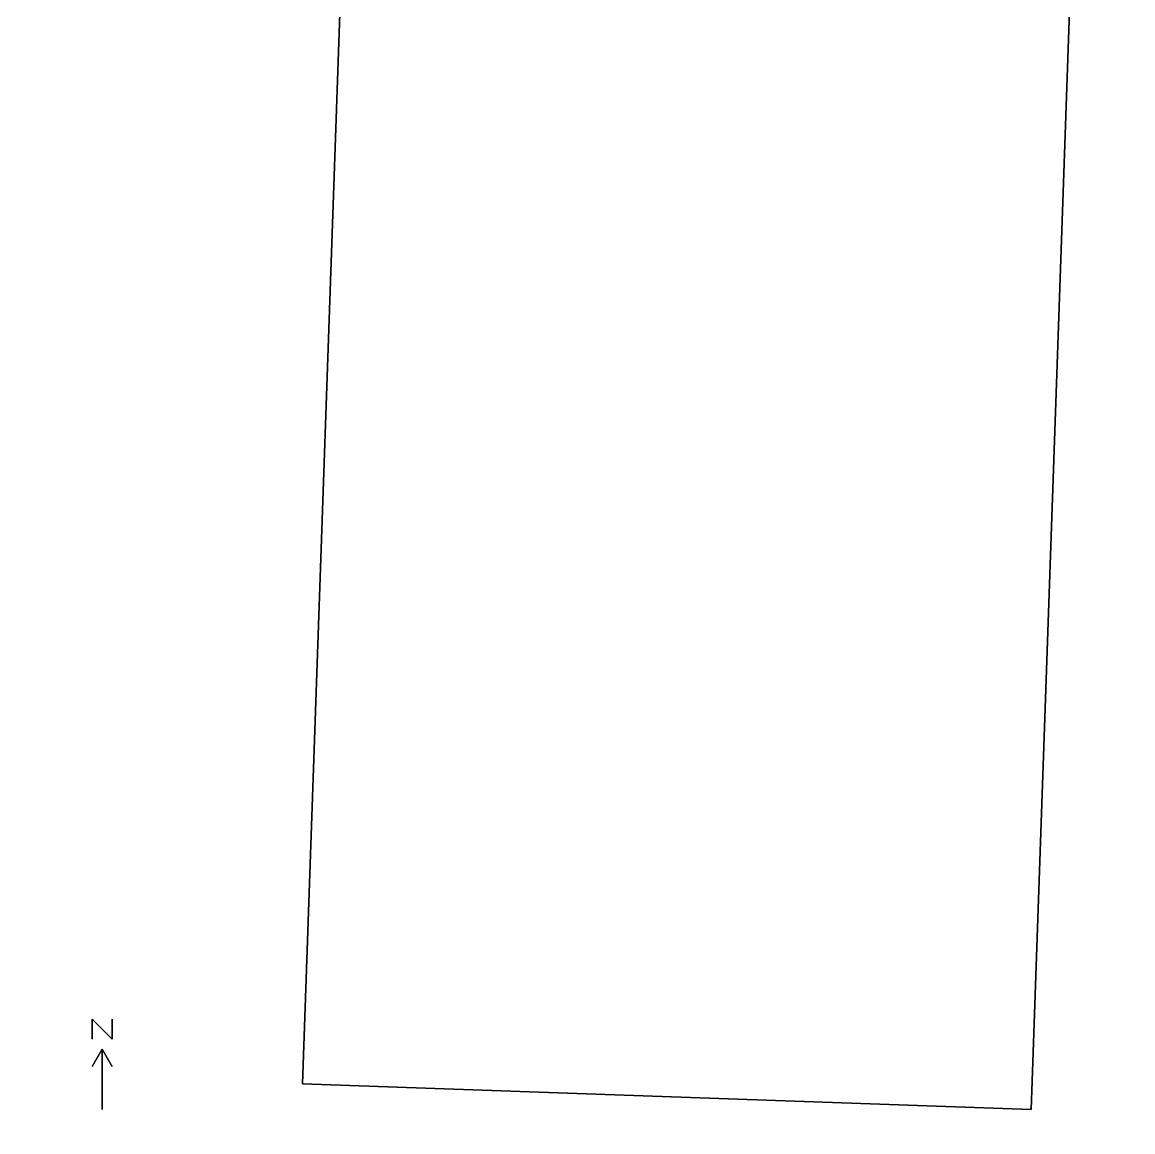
# Model space of a CAD drawing. Header units: metres. Extents: x -88 to 94, y -104 to 108.
# Drawn here: x -88.3 to -32.8, y -104.4 to -49 of the extents above; entities that cross this region are included whole.
import ezdxf

# ---------------------------------------------------------------- set-up
doc = ezdxf.new("R2010")
doc.units = ezdxf.units.M

msp = doc.modelspace()

# ---------------------------------------------------------------- linework, layer by layer
at = {"layer": '1', "color": 3}
for points in [[(-84.77123, -98.78661, 0.1), (-84.77123, -98.78661), (-84.77123, -99.78661), (-84.77123, -99.78661, 0.1)], [(-84.77123, -98.78661, 0.1), (-84.77123, -98.78661), (-83.77123, -99.78661), (-83.77123, -99.78661, 0.1)], [(-83.77123, -98.78661, 0.1), (-83.77123, -98.78661), (-83.77123, -99.78661), (-83.77123, -99.78661, 0.1)], [(-84.27123, -100.28661, 0.1), (-84.27123, -100.28661), (-84.77123, -101.15264), (-84.77123, -101.15264, 0.1)], [(-84.27123, -100.28661, 0.1), (-84.27123, -100.28661), (-84.27123, -103.28661), (-84.27123, -103.28661, 0.1)], [(-84.27123, -100.28661, 0.1), (-84.27123, -100.28661), (-83.77123, -101.15264), (-83.77123, -101.15264, 0.1)]]:
    msp.add_3dface(points, dxfattribs=at)
at = {"layer": 'Building Shading', "color": 195}
for points in [[(-37.87341, -103.28661), (-74.27123, -102.01558), (-69.18707, 43.57568), (-32.78926, 42.30464)], [(-32.78926, 42.30464), (-69.18707, 43.57568), (-74.27123, -102.01558), (-37.87341, -103.28661)], [(-69.18707, 43.57568, 24), (-69.18707, 43.57568), (-74.27123, -102.01558), (-74.27123, -102.01558, 24)], [(-74.27123, -102.01558, 24), (-74.27123, -102.01558), (-69.18707, 43.57568), (-69.18707, 43.57568, 24)], [(-32.78926, 42.30464, 24), (-69.18707, 43.57568, 24), (-74.27123, -102.01558, 24), (-37.87341, -103.28661, 24)], [(-37.87341, -103.28661, 24), (-74.27123, -102.01558, 24), (-69.18707, 43.57568, 24), (-32.78926, 42.30464, 24)], [(-37.87341, -103.28661, 24), (-37.87341, -103.28661), (-32.78926, 42.30464), (-32.78926, 42.30464, 24)], [(-32.78926, 42.30464, 24), (-32.78926, 42.30464), (-37.87341, -103.28661), (-37.87341, -103.28661, 24)], [(-74.27123, -102.01558, 24), (-74.27123, -102.01558), (-37.87341, -103.28661), (-37.87341, -103.28661, 24)], [(-37.87341, -103.28661, 24), (-37.87341, -103.28661), (-74.27123, -102.01558), (-74.27123, -102.01558, 24)]]:
    msp.add_3dface(points, dxfattribs=at)

doc.saveas('drawing.dxf')
